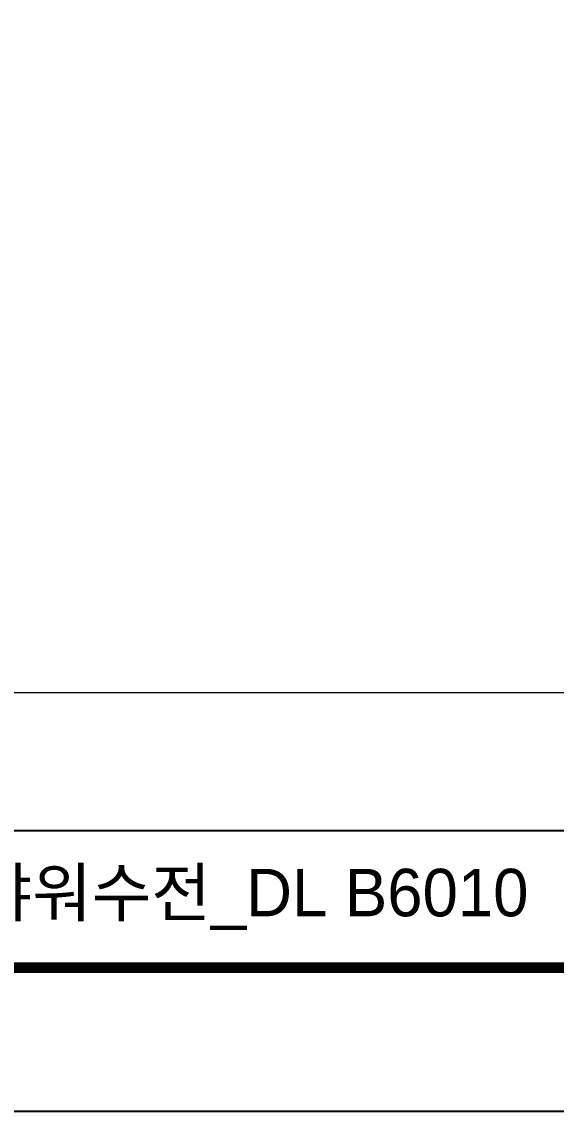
# Model space of a CAD drawing. Extents: x 11377 to 14537, y 53 to 2368.
# Drawn here: x 12957 to 13326, y 53 to 806 of the extents above; entities that cross this region are included whole.
import ezdxf

# ---------------------------------------------------------------- set-up
doc = ezdxf.new("R2010")
doc.units = 0
doc.header["$LTSCALE"] = 10
doc.header["$MEASUREMENT"] = 0
doc.layers.get('0').update_dxf_attribs({"linetype": 'CONTINUOUS'})
doc.layers.add('치수선', color=7, linetype='CONTINUOUS', lineweight=20)
doc.styles.add('Daelim Dimension', font='')
doc.styles.get('Daelim Dimension').set_extended_font_data('나눔고딕')

msp = doc.modelspace()

# ---------------------------------------------------------------- linework, layer by layer
at = {"color": 5}
msp.add_line((11427.92, 247.26), (13971.97, 247.26), dxfattribs=at)
at = {"ltscale": 0.5}
msp.add_lwpolyline([(11377.11, 53.28), (14536.63, 53.28), (14536.63, 2368.32), (11377.11, 2368.32)], close=True, dxfattribs=at)
at = {"color": 5, "linetype": 'ByBlock', "lineweight": 200, "const_width": 7.28}
msp.add_lwpolyline([(11427.92, 152.41), (14485.52, 152.41), (14485.52, 2314.57), (11427.92, 2314.57)], close=True, dxfattribs=at)
at = {"layer": '치수선'}
msp.add_line((13526.92, 342.38), (12033.07, 342.38), dxfattribs=at)

# ---------------------------------------------------------------- texts
at = {"color": 2, "insert": (11954.52, 220.77), "char_height": 32.7922, "width": 1690.8269, "attachment_point": 1, "style": 'Daelim Dimension'}
msp.add_mtext('{\\fPretendard Variable SemiBold|b0|i0|c129|p2;대림바스(주)} 레인샤워_RAINSHOWER_수납형레인샤워수전_DL B6010', dxfattribs=at)

doc.saveas('drawing.dxf')
